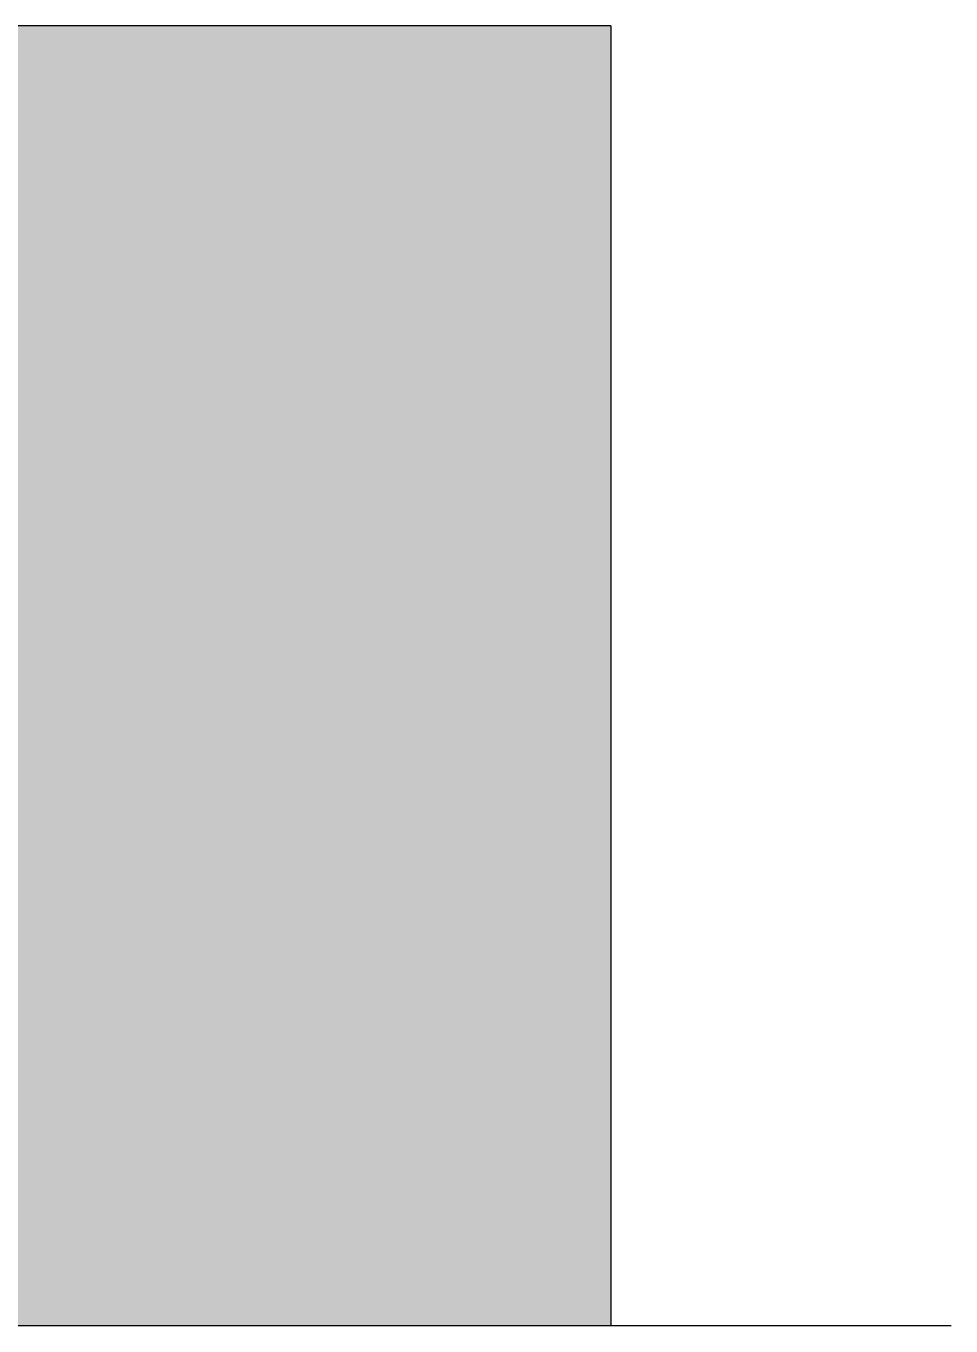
# Model space of a CAD drawing. Header units: millimetres. Extents: x 128 to 761, y 122 to 191.
# Drawn here: x 207.16 to 210.96, y 179.02 to 184.36 of the extents above; entities that cross this region are included whole.
import ezdxf

# ---------------------------------------------------------------- set-up
doc = ezdxf.new("R2010")
doc.units = ezdxf.units.MM
doc.layers.add('CAIXILHOS', color=7, linetype='Continuous')

msp = doc.modelspace()

# ---------------------------------------------------------------- hatches: boundary and pattern name
h = msp.add_hatch()
h.set_pattern_fill('CONCBLOC', color=8, scale=0.2, style=0)
h.set_pattern_definition([(0, (-207.03534, -54.49034), (0.1, 0.1), [0.192, -0.008]), (0, (-207.03534, -54.39834), (0.1, 0.1), [0.192, -0.008]), (90, (-207.03534, -54.49034), (-0.1, 0.1), [0.092, -0.108]), (90, (-207.04334, -54.49034), (-0.1, 0.1), [0.092, -0.108])])
h.paths.add_polyline_path([(209.5656, 184.364), (203.4842, 184.364), (203.4842, 183.1426), (203.5151, 183.1505), (203.5357, 183.1688), (203.5477, 183.1955), (203.5284, 183.1858), (203.5405, 183.2125), (203.5611, 183.2308), (203.5863, 183.2373), (203.6116, 183.2308), (203.6321, 183.2125), (203.6442, 183.1858), (203.6249, 183.1955), (203.637, 183.1688), (203.6575, 183.1505), (203.6828, 183.144), (203.708, 183.1505), (203.7286, 183.1688), (203.7407, 183.1955), (203.7214, 183.1858), (203.7334, 183.2125), (203.754, 183.2308), (203.7793, 183.2373), (203.8045, 183.2308), (203.8251, 183.2125), (203.8371, 183.1858), (203.8179, 183.1955), (203.8299, 183.1688), (203.8505, 183.1505), (203.8757, 183.144), (203.901, 183.1505), (203.9215, 183.1688), (203.9336, 183.1955), (203.9143, 183.1858), (203.9264, 183.2125), (203.9469, 183.2308), (203.9722, 183.2373), (203.9974, 183.2308), (204.018, 183.2125), (204.0301, 183.1858), (204.0108, 183.1955), (204.0228, 183.1688), (204.0434, 183.1505), (204.0687, 183.144), (204.0939, 183.1505), (204.1145, 183.1688), (204.1265, 183.1955), (204.1073, 183.1858), (204.1193, 183.2125), (204.1399, 183.2308), (204.1651, 183.2373), (204.1904, 183.2308), (204.211, 183.2125), (204.223, 183.1858), (204.2037, 183.1955), (204.2158, 183.1688), (204.2363, 183.1505), (204.2616, 183.144), (204.2869, 183.1505), (204.3074, 183.1688), (204.3195, 183.1955), (204.3002, 183.1858), (204.3122, 183.2125), (204.3328, 183.2308), (204.3581, 183.2373), (204.3833, 183.2308), (204.4039, 183.2125), (204.4159, 183.1858), (204.3967, 183.1955), (204.4087, 183.1688), (204.4293, 183.1505), (204.4545, 183.144), (204.4798, 183.1505), (204.5004, 183.1688), (204.5124, 183.1955), (204.4931, 183.1858), (204.5052, 183.2125), (204.5258, 183.2308), (204.551, 183.2373), (204.5763, 183.2308), (204.5968, 183.2125), (204.6089, 183.1858), (204.5896, 183.1955), (204.6017, 183.1688), (204.6222, 183.1505), (204.6475, 183.144), (204.6727, 183.1505), (204.6933, 183.1688), (204.7053, 183.1955), (204.6861, 183.1858), (204.6981, 183.2125), (204.7187, 183.2308), (204.7439, 183.2373), (204.7692, 183.2308), (204.7898, 183.2125), (204.8018, 183.1858), (204.7825, 183.1955), (204.7946, 183.1688), (204.8152, 183.1505), (204.8404, 183.144), (204.8657, 183.1505), (204.8862, 183.1688), (204.8983, 183.1955), (204.879, 183.1858), (204.8911, 183.2125), (204.9116, 183.2308), (204.9369, 183.2373), (204.9621, 183.2308), (204.9827, 183.2125), (204.9948, 183.1858), (204.9755, 183.1955), (204.9875, 183.1688), (205.0081, 183.1505), (205.0334, 183.144), (205.0586, 183.1505), (205.0792, 183.1688), (205.0912, 183.1955), (205.072, 183.1858), (205.084, 183.2125), (205.1046, 183.2308), (205.1298, 183.2373), (205.1551, 183.2308), (205.1756, 183.2125), (205.1877, 183.1858), (205.1684, 183.1955), (205.1805, 183.1688), (205.201, 183.1505), (205.2263, 183.144), (205.2515, 183.1505), (205.2721, 183.1688), (205.2842, 183.1955), (205.2649, 183.1858), (205.2769, 183.2125), (205.2975, 183.2308), (205.3228, 183.2373), (205.348, 183.2308), (205.3686, 183.2125), (205.3806, 183.1858), (205.3614, 183.1955), (205.3734, 183.1688), (205.394, 183.1505), (205.4192, 183.144), (205.4445, 183.1505), (205.4593, 183.1637, -0.37667), (205.5792, 183.2454, -0.25436), (205.6642, 183.1908), (205.7747, 183.149, -0.026205), (205.7862, 183.1482, -0.25822), (205.8719, 183.0923), (206.0705, 183.0151, -0.026057), (206.0819, 183.0143, -0.258037), (206.1675, 182.9584), (206.3698, 182.8798, -0.041829), (206.3884, 182.8785, -0.243107), (206.4721, 182.8244), (206.694, 182.7483, -0.195635), (206.7631, 182.7015), (206.7465, 182.6904, 0.734754), (206.5804, 182.6415), (206.5604, 182.6419, -0.471363), (206.694, 182.7483), (206.4721, 182.8244, 0.767649), (206.2693, 182.7707), (206.2595, 182.7764, -0.015397), (206.2602, 182.7832), (205.9891, 182.9169, 0.029288), (205.9885, 182.9066), (205.9585, 182.9071, -0.028687), (205.9594, 182.9197), (205.6934, 183.0508, 0.029375), (205.6929, 183.0405), (205.6628, 183.041, -0.028431), (205.6637, 183.0535), (205.4864, 183.1479, 0.038473), (205.4859, 183.1344), (203.4842, 183.1344), (203.4842, 183.0344), (205.4693, 183.0344), (206.3545, 182.6217), (206.5911, 182.6217), (206.5911, 182.4217), (205.7911, 182.4217), (205.7911, 181.8144), (205.8911, 181.8144), (205.8911, 181.7444), (205.7911, 181.7444), (205.7911, 181.5744), (205.7911, 179.2877), (205.7911, 179.1836), (205.8911, 179.1836), (205.8911, 179.1136), (205.8411, 179.1136), (205.8411, 179.0217), (209.5656, 179.0217)])
h.paths.add_polyline_path([(205.3911, 181.7444), (205.2911, 181.7444), (205.2911, 181.8136), (203.4842, 181.8136), (203.4842, 179.1217), (204.0626, 179.1217), (204.0626, 181.3136), (204.0626, 181.5136), (204.0326, 181.5136), (204.0326, 181.5236), (205.1926, 181.5236), (205.1926, 181.5136), (205.1626, 181.5136), (205.1626, 181.3136), (205.1626, 179.1217), (205.2911, 179.1217), (205.2911, 179.1836), (205.3911, 179.1836), (205.3911, 179.3536)], flags=16)
h.paths.add_polyline_path([(205.2226, 181.5636), (205.2226, 181.5436), (204.0026, 181.5436), (204.0026, 181.5636)], flags=0)

# ---------------------------------------------------------------- linework, layer by layer
at = {"color": 2}
msp.add_line((210.964, 179.0217), (203.0842, 179.0217), dxfattribs=at)
at = {"layer": 'CAIXILHOS', "color": 8}
for q in [(203.4842, 184.364), (209.5656, 179.0217)]:
    msp.add_line((209.5656, 184.364), q, dxfattribs=at)

doc.saveas('drawing.dxf')
